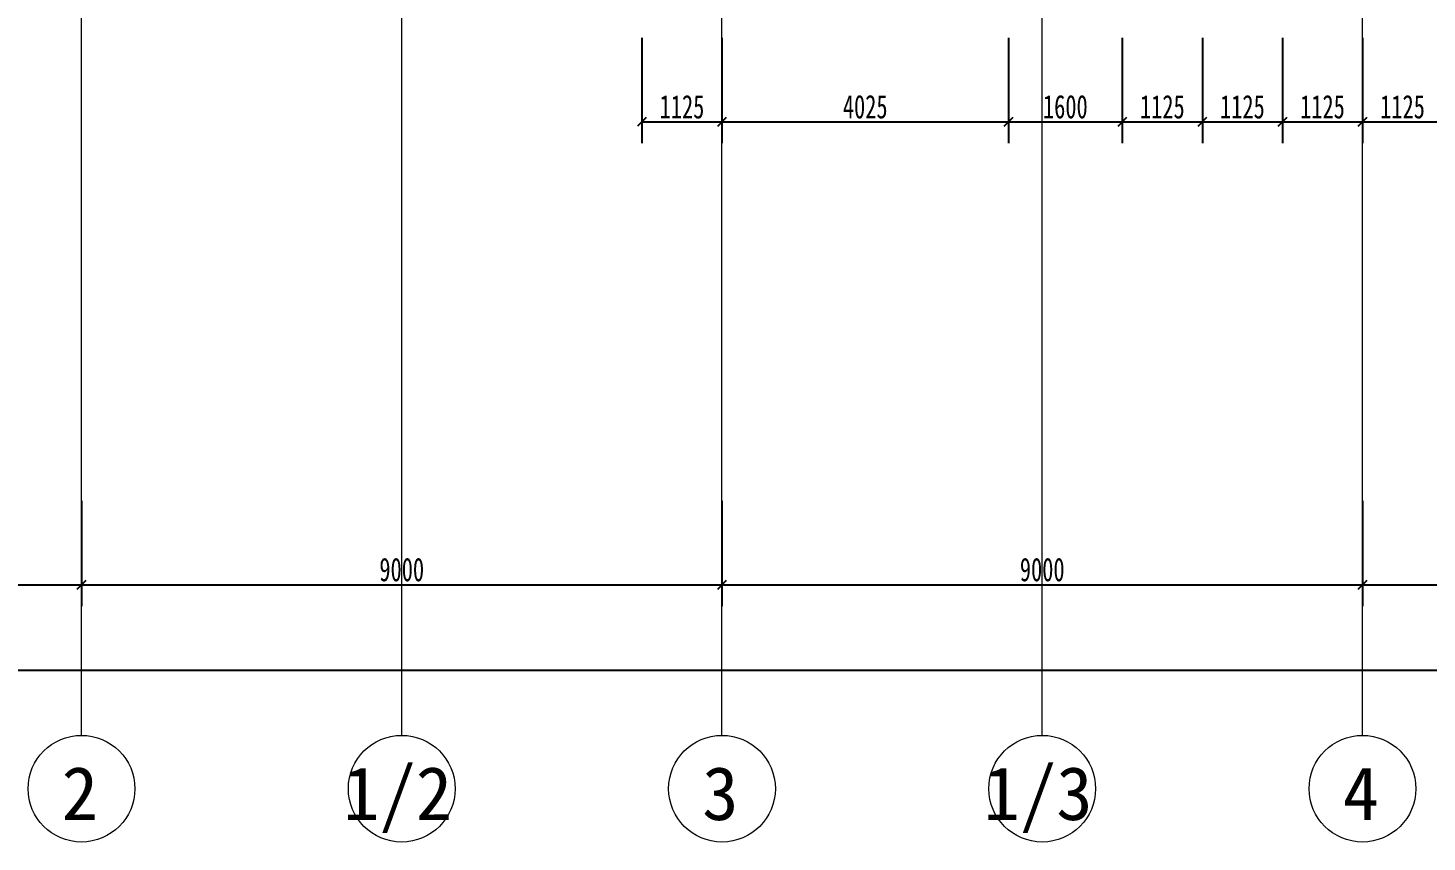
# Model space of a CAD drawing. Header units: millimetres. Extents: x 124696 to 347024, y 412631 to 564609.
# Drawn here: x 144420 to 164079, y 448142 to 459588 of the extents above; entities that cross this region are included whole.
import ezdxf

# ---------------------------------------------------------------- set-up
doc = ezdxf.new("R2010")
doc.units = ezdxf.units.MM
doc.header["$LTSCALE"] = 1500
doc.header["$MEASUREMENT"] = 0
doc.linetypes.add('二层平面图$0$轴网线_12_3_3_3 mm', pattern=[21, 12, -3, 3, -3])
doc.layers.add('0-建筑底图', color=7, linetype='Continuous')
for name, color, linetype, lineweight in [('二层平面图$0$A-ANNO-AXIS-TEXT', 7, 'Continuous', 15), ('二层平面图$0$ANNO-DIMS', 3, 'Continuous', 15), ('二层平面图$0$ANNO-DOTE-1', 10, '二层平面图$0$轴网线_12_3_3_3 mm', 15)]:
    doc.layers.add(name, color=color, linetype=linetype, lineweight=lineweight)
doc.styles.add('二层平面图$0$黑体_3', font='simhei.ttf', dxfattribs={"height": 750})
doc.styles.add('二层平面图$0$黑体_5', font='simhei.ttf', dxfattribs={"width": 0.7, "height": 330})
doc.dimstyles.new('二层平面图$0$直线_2_2mm_黑体_引线_文字在上', dxfattribs={"dimscale": 304.8, "dimtxt": 412.811453, "dimasz": 0.393701, "dimexe": 0.984252, "dimexo": 0.0625, "dimgap": 0.147638, "dimtad": 1, "dimdec": 0, "dimzin": 0, "dimdsep": 46, "dimtxsty": '二层平面图$0$黑体_5', "dimblk1": '二层平面图$0$_Oblique', "dimblk2": '二层平面图$0$_Oblique', "dimsah": 1, "dimcen": 0.09, "dimazin": 0, "dimtfac": 1, "dimtdec": 4, "dimtix": 1, "dimtmove": 0, "dimatfit": 3, "dimfxl": 3.937008, "dimfxlon": 1, "dimtvp": 1, "dimtolj": 1, "dimtzin": 0, "dimarcsym": 2})

# ---------------------------------------------------------------- blocks, each defined once
blk = doc.blocks.new('二层平面图$0$轴网 - 10mm圆_主轴号-315064-104-2F')
at = {"layer": '二层平面图$0$A-ANNO-AXIS-TEXT'}
blk.add_circle((0, 0), 5, dxfattribs=at)
blk = doc.blocks.new('二层平面图$0$_Oblique')
at = {"color": 0, "linetype": 'ByBlock', "lineweight": -2}
blk.add_line((-0.5, -0.5), (0.5, 0.5), dxfattribs=at)
blk = doc.blocks.new('*D2277')
at = {"layer": '二层平面图$0$ANNO-DIMS', "color": 0, "lineweight": -2, "transparency": 16777216}
for p, q in [((-6000, -3412), (-6000, -4893)), ((0, -3412), (0, -4893)), ((-6000, -4593), (0, -4593))]:
    blk.add_line(p, q, dxfattribs=at)
at = {"layer": '二层平面图$0$ANNO-DIMS', "color": 0, "lineweight": -2, "transparency": 16777216, "xscale": 120, "yscale": 120, "zscale": 120, "rotation": 180}
blk.add_blockref('二层平面图$0$_Oblique', (-6000, -4593), dxfattribs=at)
at = {"layer": '二层平面图$0$ANNO-DIMS', "color": 0, "lineweight": -2, "transparency": 16777216, "xscale": 120, "yscale": 120, "zscale": 120}
blk.add_blockref('二层平面图$0$_Oblique', (0, -4593), dxfattribs=at)
at = {"layer": '二层平面图$0$ANNO-DIMS', "color": 0, "transparency": 16777216, "insert": (-3000, -4381), "char_height": 330, "width": 806.42, "attachment_point": 5, "style": '二层平面图$0$黑体_5'}
blk.add_mtext('\\A1;6000', dxfattribs=at)
blk = doc.blocks.new('*D2278')
at = {"layer": '二层平面图$0$ANNO-DIMS', "color": 0, "lineweight": -2, "transparency": 16777216}
for p, q in [((0, -3412), (0, -4893)), ((9000, -3412), (9000, -4893)), ((0, -4593), (9000, -4593))]:
    blk.add_line(p, q, dxfattribs=at)
at = {"layer": '二层平面图$0$ANNO-DIMS', "color": 0, "lineweight": -2, "transparency": 16777216, "xscale": 120, "yscale": 120, "zscale": 120, "rotation": 180}
blk.add_blockref('二层平面图$0$_Oblique', (0, -4593), dxfattribs=at)
at = {"layer": '二层平面图$0$ANNO-DIMS', "color": 0, "lineweight": -2, "transparency": 16777216, "xscale": 120, "yscale": 120, "zscale": 120}
blk.add_blockref('二层平面图$0$_Oblique', (9000, -4593), dxfattribs=at)
at = {"layer": '二层平面图$0$ANNO-DIMS', "color": 0, "transparency": 16777216, "insert": (4500, -4381), "char_height": 330, "width": 806.42, "attachment_point": 5, "style": '二层平面图$0$黑体_5'}
blk.add_mtext('\\A1;9000', dxfattribs=at)
blk = doc.blocks.new('*D2279')
at = {"layer": '二层平面图$0$ANNO-DIMS', "color": 0, "lineweight": -2, "transparency": 16777216}
for p, q in [((9000, -3412), (9000, -4893)), ((18000, -3412), (18000, -4893)), ((9000, -4593), (18000, -4593))]:
    blk.add_line(p, q, dxfattribs=at)
at = {"layer": '二层平面图$0$ANNO-DIMS', "color": 0, "lineweight": -2, "transparency": 16777216, "xscale": 120, "yscale": 120, "zscale": 120, "rotation": 180}
blk.add_blockref('二层平面图$0$_Oblique', (9000, -4593), dxfattribs=at)
at = {"layer": '二层平面图$0$ANNO-DIMS', "color": 0, "lineweight": -2, "transparency": 16777216, "xscale": 120, "yscale": 120, "zscale": 120}
blk.add_blockref('二层平面图$0$_Oblique', (18000, -4593), dxfattribs=at)
at = {"layer": '二层平面图$0$ANNO-DIMS', "color": 0, "transparency": 16777216, "insert": (13500, -4381), "char_height": 330, "width": 806.42, "attachment_point": 5, "style": '二层平面图$0$黑体_5'}
blk.add_mtext('\\A1;9000', dxfattribs=at)
blk = doc.blocks.new('*D2280')
at = {"layer": '二层平面图$0$ANNO-DIMS', "color": 0, "lineweight": -2, "transparency": 16777216}
for p, q in [((18000, -3412), (18000, -4893)), ((27000, -3412), (27000, -4893)), ((18000, -4593), (27000, -4593))]:
    blk.add_line(p, q, dxfattribs=at)
at = {"layer": '二层平面图$0$ANNO-DIMS', "color": 0, "lineweight": -2, "transparency": 16777216, "xscale": 120, "yscale": 120, "zscale": 120, "rotation": 180}
blk.add_blockref('二层平面图$0$_Oblique', (18000, -4593), dxfattribs=at)
at = {"layer": '二层平面图$0$ANNO-DIMS', "color": 0, "lineweight": -2, "transparency": 16777216, "xscale": 120, "yscale": 120, "zscale": 120}
blk.add_blockref('二层平面图$0$_Oblique', (27000, -4593), dxfattribs=at)
at = {"layer": '二层平面图$0$ANNO-DIMS', "color": 0, "transparency": 16777216, "insert": (22500, -4381), "char_height": 330, "width": 806.42, "attachment_point": 5, "style": '二层平面图$0$黑体_5'}
blk.add_mtext('\\A1;9000', dxfattribs=at)
blk = doc.blocks.new('*D2303')
at = {"layer": '二层平面图$0$ANNO-DIMS', "color": 0, "lineweight": -2, "transparency": 16777216}
for p, q in [((-6000, -4612), (-6000, -6093)), ((155700, -4612), (155700, -6093)), ((-6000, -5793), (155700, -5793))]:
    blk.add_line(p, q, dxfattribs=at)
at = {"layer": '二层平面图$0$ANNO-DIMS', "color": 0, "lineweight": -2, "transparency": 16777216, "xscale": 120, "yscale": 120, "zscale": 120, "rotation": 180}
blk.add_blockref('二层平面图$0$_Oblique', (-6000, -5793), dxfattribs=at)
at = {"layer": '二层平面图$0$ANNO-DIMS', "color": 0, "lineweight": -2, "transparency": 16777216, "xscale": 120, "yscale": 120, "zscale": 120}
blk.add_blockref('二层平面图$0$_Oblique', (155700, -5793), dxfattribs=at)
at = {"layer": '二层平面图$0$ANNO-DIMS', "color": 0, "transparency": 16777216, "insert": (74850, -5581), "char_height": 330, "width": 1209.63, "attachment_point": 5, "style": '二层平面图$0$黑体_5'}
blk.add_mtext('\\A1;161700', dxfattribs=at)
blk = doc.blocks.new('*D2389')
at = {"layer": '二层平面图$0$ANNO-DIMS', "color": 0, "lineweight": -2, "transparency": 16777216}
for p, q in [((7875, 3097), (7875, 1616)), ((9000, 3097), (9000, 1616)), ((7875, 1916), (9000, 1916))]:
    blk.add_line(p, q, dxfattribs=at)
at = {"layer": '二层平面图$0$ANNO-DIMS', "color": 0, "lineweight": -2, "transparency": 16777216, "xscale": 120, "yscale": 120, "zscale": 120, "rotation": 180}
blk.add_blockref('二层平面图$0$_Oblique', (7875, 1916), dxfattribs=at)
at = {"layer": '二层平面图$0$ANNO-DIMS', "color": 0, "lineweight": -2, "transparency": 16777216, "xscale": 120, "yscale": 120, "zscale": 120}
blk.add_blockref('二层平面图$0$_Oblique', (9000, 1916), dxfattribs=at)
at = {"layer": '二层平面图$0$ANNO-DIMS', "color": 0, "transparency": 16777216, "insert": (8438, 2126), "char_height": 330, "width": 806.42, "attachment_point": 5, "style": '二层平面图$0$黑体_5'}
blk.add_mtext('\\A1;1125', dxfattribs=at)
blk = doc.blocks.new('*D2390')
at = {"layer": '二层平面图$0$ANNO-DIMS', "color": 0, "lineweight": -2, "transparency": 16777216}
for p, q in [((9000, 3097), (9000, 1616)), ((13025, 3097), (13025, 1616)), ((9000, 1916), (13025, 1916))]:
    blk.add_line(p, q, dxfattribs=at)
at = {"layer": '二层平面图$0$ANNO-DIMS', "color": 0, "lineweight": -2, "transparency": 16777216, "xscale": 120, "yscale": 120, "zscale": 120, "rotation": 180}
blk.add_blockref('二层平面图$0$_Oblique', (9000, 1916), dxfattribs=at)
at = {"layer": '二层平面图$0$ANNO-DIMS', "color": 0, "lineweight": -2, "transparency": 16777216, "xscale": 120, "yscale": 120, "zscale": 120}
blk.add_blockref('二层平面图$0$_Oblique', (13025, 1916), dxfattribs=at)
at = {"layer": '二层平面图$0$ANNO-DIMS', "color": 0, "transparency": 16777216, "insert": (11013, 2127), "char_height": 330, "width": 806.42, "attachment_point": 5, "style": '二层平面图$0$黑体_5'}
blk.add_mtext('\\A1;4025', dxfattribs=at)
blk = doc.blocks.new('*D2391')
at = {"layer": '二层平面图$0$ANNO-DIMS', "color": 0, "lineweight": -2, "transparency": 16777216}
for p, q in [((13025, 3097), (13025, 1616)), ((14625, 3097), (14625, 1616)), ((13025, 1916), (14625, 1916))]:
    blk.add_line(p, q, dxfattribs=at)
at = {"layer": '二层平面图$0$ANNO-DIMS', "color": 0, "lineweight": -2, "transparency": 16777216, "xscale": 120, "yscale": 120, "zscale": 120, "rotation": 180}
blk.add_blockref('二层平面图$0$_Oblique', (13025, 1916), dxfattribs=at)
at = {"layer": '二层平面图$0$ANNO-DIMS', "color": 0, "lineweight": -2, "transparency": 16777216, "xscale": 120, "yscale": 120, "zscale": 120}
blk.add_blockref('二层平面图$0$_Oblique', (14625, 1916), dxfattribs=at)
at = {"layer": '二层平面图$0$ANNO-DIMS', "color": 0, "transparency": 16777216, "insert": (13825, 2127), "char_height": 330, "width": 806.42, "attachment_point": 5, "style": '二层平面图$0$黑体_5'}
blk.add_mtext('\\A1;1600', dxfattribs=at)
blk = doc.blocks.new('*D2392')
at = {"layer": '二层平面图$0$ANNO-DIMS', "color": 0, "lineweight": -2, "transparency": 16777216}
for p, q in [((14625, 3097), (14625, 1616)), ((15750, 3097), (15750, 1616)), ((14625, 1916), (15750, 1916))]:
    blk.add_line(p, q, dxfattribs=at)
at = {"layer": '二层平面图$0$ANNO-DIMS', "color": 0, "lineweight": -2, "transparency": 16777216, "xscale": 120, "yscale": 120, "zscale": 120, "rotation": 180}
blk.add_blockref('二层平面图$0$_Oblique', (14625, 1916), dxfattribs=at)
at = {"layer": '二层平面图$0$ANNO-DIMS', "color": 0, "lineweight": -2, "transparency": 16777216, "xscale": 120, "yscale": 120, "zscale": 120}
blk.add_blockref('二层平面图$0$_Oblique', (15750, 1916), dxfattribs=at)
at = {"layer": '二层平面图$0$ANNO-DIMS', "color": 0, "transparency": 16777216, "insert": (15188, 2126), "char_height": 330, "width": 806.42, "attachment_point": 5, "style": '二层平面图$0$黑体_5'}
blk.add_mtext('\\A1;1125', dxfattribs=at)
blk = doc.blocks.new('*D2393')
at = {"layer": '二层平面图$0$ANNO-DIMS', "color": 0, "lineweight": -2, "transparency": 16777216}
for p, q in [((15750, 3097), (15750, 1616)), ((16875, 3097), (16875, 1616)), ((15750, 1916), (16875, 1916))]:
    blk.add_line(p, q, dxfattribs=at)
at = {"layer": '二层平面图$0$ANNO-DIMS', "color": 0, "lineweight": -2, "transparency": 16777216, "xscale": 120, "yscale": 120, "zscale": 120, "rotation": 180}
blk.add_blockref('二层平面图$0$_Oblique', (15750, 1916), dxfattribs=at)
at = {"layer": '二层平面图$0$ANNO-DIMS', "color": 0, "lineweight": -2, "transparency": 16777216, "xscale": 120, "yscale": 120, "zscale": 120}
blk.add_blockref('二层平面图$0$_Oblique', (16875, 1916), dxfattribs=at)
at = {"layer": '二层平面图$0$ANNO-DIMS', "color": 0, "transparency": 16777216, "insert": (16313, 2126), "char_height": 330, "width": 806.42, "attachment_point": 5, "style": '二层平面图$0$黑体_5'}
blk.add_mtext('\\A1;1125', dxfattribs=at)
blk = doc.blocks.new('*D2394')
at = {"layer": '二层平面图$0$ANNO-DIMS', "color": 0, "lineweight": -2, "transparency": 16777216}
for p, q in [((16875, 3097), (16875, 1616)), ((18000, 3097), (18000, 1616)), ((16875, 1916), (18000, 1916))]:
    blk.add_line(p, q, dxfattribs=at)
at = {"layer": '二层平面图$0$ANNO-DIMS', "color": 0, "lineweight": -2, "transparency": 16777216, "xscale": 120, "yscale": 120, "zscale": 120, "rotation": 180}
blk.add_blockref('二层平面图$0$_Oblique', (16875, 1916), dxfattribs=at)
at = {"layer": '二层平面图$0$ANNO-DIMS', "color": 0, "lineweight": -2, "transparency": 16777216, "xscale": 120, "yscale": 120, "zscale": 120}
blk.add_blockref('二层平面图$0$_Oblique', (18000, 1916), dxfattribs=at)
at = {"layer": '二层平面图$0$ANNO-DIMS', "color": 0, "transparency": 16777216, "insert": (17438, 2126), "char_height": 330, "width": 806.42, "attachment_point": 5, "style": '二层平面图$0$黑体_5'}
blk.add_mtext('\\A1;1125', dxfattribs=at)
blk = doc.blocks.new('*D2395')
at = {"layer": '二层平面图$0$ANNO-DIMS', "color": 0, "lineweight": -2, "transparency": 16777216}
for p, q in [((18000, 3097), (18000, 1616)), ((19125, 3097), (19125, 1616)), ((18000, 1916), (19125, 1916))]:
    blk.add_line(p, q, dxfattribs=at)
at = {"layer": '二层平面图$0$ANNO-DIMS', "color": 0, "lineweight": -2, "transparency": 16777216, "xscale": 120, "yscale": 120, "zscale": 120, "rotation": 180}
blk.add_blockref('二层平面图$0$_Oblique', (18000, 1916), dxfattribs=at)
at = {"layer": '二层平面图$0$ANNO-DIMS', "color": 0, "lineweight": -2, "transparency": 16777216, "xscale": 120, "yscale": 120, "zscale": 120}
blk.add_blockref('二层平面图$0$_Oblique', (19125, 1916), dxfattribs=at)
at = {"layer": '二层平面图$0$ANNO-DIMS', "color": 0, "transparency": 16777216, "insert": (18563, 2126), "char_height": 330, "width": 806.42, "attachment_point": 5, "style": '二层平面图$0$黑体_5'}
blk.add_mtext('\\A1;1125', dxfattribs=at)
blk = doc.blocks.new('二层平面图')
at = {"layer": '二层平面图$0$ANNO-DOTE-1', "color": 8}
for p, q in [((0, -6710.3), (0, 106757.2)), ((4500, -6710.3), (4500, 106757.2)), ((9000, -6710.3), (9000, 106757.2)), ((13500, -6710.3), (13500, 106757.2)), ((18000, -6710.3), (18000, 106757.2))]:
    blk.add_line(p, q, dxfattribs=at)
at = {"layer": '二层平面图$0$A-ANNO-AXIS-TEXT', "color": 8, "xscale": 149.9999999999999, "yscale": 149.9999999999999, "zscale": 149.9999999999999}
for p in [(0, -7460.3), (4500, -7460.3), (9000, -7460.3), (13500, -7460.3), (18000, -7460.3)]:
    blk.add_blockref('二层平面图$0$轴网 - 10mm圆_主轴号-315064-104-2F', p, dxfattribs=at)
at = {"layer": '二层平面图$0$A-ANNO-AXIS-TEXT', "color": 8, "char_height": 750, "attachment_point": 1, "style": '二层平面图$0$黑体_3'}
for s, insert, width in [('\\f黑体|b0|i0|c134|p49|;2', (-278, -7151), 661.392), ('1/2', (3676.7, -7151), 1984.177), ('\\f黑体|b0|i0|c134|p49|;3', (8722, -7151), 661.392), ('1/3', (12676.7, -7151), 1984.177), ('\\f黑体|b0|i0|c134|p49|;4', (17722, -7151), 661.392)]:
    blk.add_mtext(s, dxfattribs=dict(at, insert=insert, width=width))
at = {"layer": '二层平面图$0$ANNO-DIMS', "color": 8}
for base, p1, p2, override, picture, middle in [((9000, 1915.6), (7875, 3115.6), (9000, 3115.6), {"dimpost": '<>', "dimfxl": 1125}, '*D2389', (8437.5, 2125.6)), ((13025, 1915.6), (9000, 3115.6), (13025, 3115.6), {"dimpost": '<>', "dimfxl": 4025}, '*D2390', (11012.5, 2127.4)), ((14625, 1915.6), (13025, 3115.6), (14625, 3115.6), {"dimpost": '<>', "dimfxl": 1600}, '*D2391', (13825, 2127.4)), ((15750, 1915.6), (14625, 3115.6), (15750, 3115.6), {"dimpost": '<>', "dimfxl": 1125}, '*D2392', (15187.5, 2125.6)), ((16875, 1915.6), (15750, 3115.6), (16875, 3115.6), {"dimpost": '<>', "dimfxl": 1125}, '*D2393', (16312.5, 2125.6)), ((18000, 1915.6), (16875, 3115.6), (18000, 3115.6), {"dimpost": '<>', "dimfxl": 1125}, '*D2394', (17437.5, 2125.6)), ((19125, 1915.6), (18000, 3115.6), (19125, 3115.6), {"dimpost": '<>', "dimfxl": 1125}, '*D2395', (18562.5, 2125.6)), ((0, -4593), (-6000, -3393), (0, -3393), {"dimpost": '<>', "dimfxl": 6000}, '*D2277', (-3000, -4381.1)), ((9000, -4593), (0, -3393), (9000, -3393), {"dimpost": '<>', "dimfxl": 9000}, '*D2278', (4500, -4381.1)), ((18000, -4593), (9000, -3393), (18000, -3393), {"dimpost": '<>', "dimfxl": 9000}, '*D2279', (13500, -4381.1)), ((27000, -4593), (18000, -3393), (27000, -3393), {"dimpost": '<>', "dimfxl": 9000}, '*D2280', (22500, -4381.1)), ((155700, -5793), (-6000, -4593), (155700, -4593), {"dimpost": '<>', "dimfxl": 161700}, '*D2303', (74850, -5581.1))]:
    dim = blk.add_linear_dim(base=base, p1=p1, p2=p2, dimstyle='二层平面图$0$直线_2_2mm_黑体_引线_文字在上', override=override, dxfattribs=at)
    dim.commit()
    dim.dimension.update_dxf_attribs({"geometry": picture, "text_midpoint": middle})

msp = doc.modelspace()

# ---------------------------------------------------------------- block references
at = {"layer": '0-建筑底图'}
msp.add_blockref('二层平面图', (145172, 456352), dxfattribs=at)

doc.saveas('drawing.dxf')
